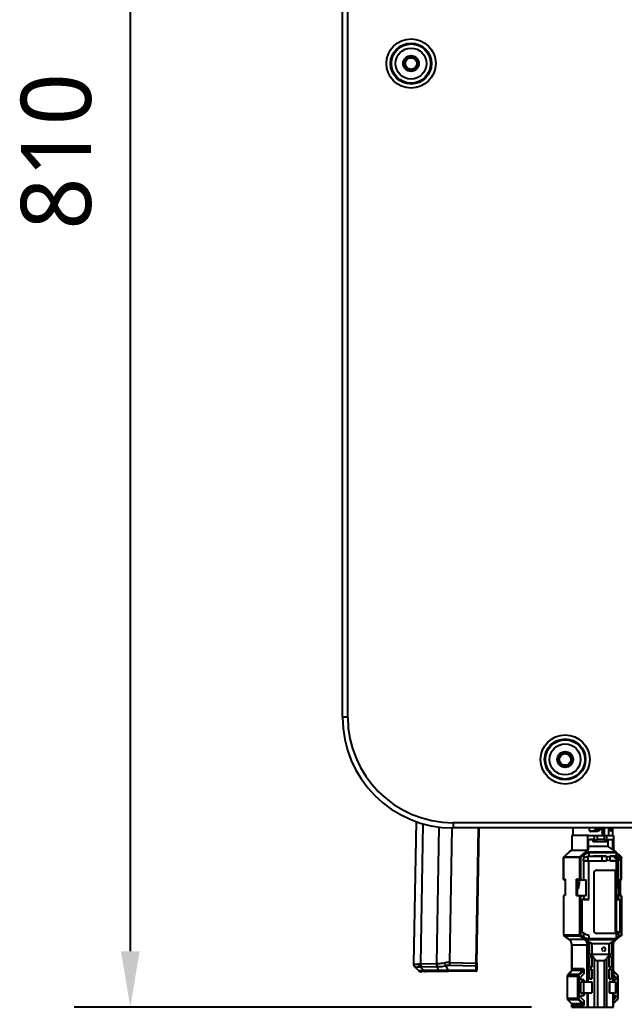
# Model space of a CAD drawing. Header units: millimetres. Extents: x 10297564 to 11610295, y -9287743 to -8409454.
# Drawn here: x 10480280 to 10486026, y -9102370 to -9092974 of the extents above; entities that cross this region are included whole.
import ezdxf

# ---------------------------------------------------------------- set-up
doc = ezdxf.new("R2010")
doc.units = ezdxf.units.MM
doc.header["$LTSCALE"] = 100
doc.layers.add('-0', color=7, linetype='Continuous')
doc.layers.add('E1', color=1, linetype='Continuous')
doc.styles.add('HL-S1', font='DotumChe.ttf')
doc.styles.add('MG', font='malgun.ttf')
doc.dimstyles.new('HL-100', dxfattribs={"dimscale": 100, "dimtxt": 3, "dimasz": 4, "dimexe": 2, "dimexo": 2, "dimgap": 1, "dimtad": 1, "dimdec": 0, "dimzin": 0, "dimlunit": 6, "dimtxsty": 'HL-S1', "dimblk": 'DOTSMALL', "dimcen": 4, "dimdle": 2, "dimclrd": 256, "dimclre": 256, "dimclrt": 4, "dimazin": 0, "dimtfac": 1, "dimtdec": 0, "dimtix": 1, "dimtmove": 2, "dimatfit": 3, "dimldrblk": 'DOTSMALL', "dimfxl": 1.5, "dimtolj": 1, "dimtzin": 0, "dimlwd": -1, "dimlwe": -1, "dimarcsym": 0})

# ---------------------------------------------------------------- blocks, each defined once
blk = doc.blocks.new('*D99')
at = {"layer": 'defpoints', "color": 0, "transparency": 16777216}
for p in [(86759.1, 46555.5), (84142.4, 34365.7), (87403.5, 34365.7)]:
    blk.add_point(p, dxfattribs=at)
at = {"layer": 'E1', "color": 1, "transparency": 16777216}
for p, q in [((86359.1, 46555.5), (83742.4, 46555.5)), ((84142.4, 46155.5), (84142.4, 34765.7)), ((87003.5, 34365.7), (83742.4, 34365.7))]:
    blk.add_line(p, q, dxfattribs=at)
for points in [[(84075.7, 46155.5), (84209, 46155.5), (84142.4, 46555.5)], [(84075.7, 34765.7), (84209, 34765.7), (84142.4, 34365.7)]]:
    blk.add_solid(points, dxfattribs=at)
at = {"layer": 'E1', "color": 7, "transparency": 16777216, "insert": (83615.6, 40473.3), "char_height": 500, "attachment_point": 5, "rotation": 90, "style": 'MG'}
blk.add_mtext('\\A1;810', dxfattribs=at)
blk = doc.blocks.new('_DotSmall')
at = {"color": 0, "linetype": 'ByBlock', "const_width": 0.5}
blk.add_lwpolyline([(-0.0625, 0, 1), (0.0625, 0, 1)], format="xyb", close=True, dxfattribs=at)
blk = doc.blocks.new('인버터 외형도')
at = {"layer": '-0', "linetype": 'Continuous'}
for p, q in [((85654.7, 36435.1), (85654.7, 45765.4)), ((85692.3, 36435.1), (85692.3, 45765.4)), ((85692.3, 36435.1), (85654.7, 36435.1)), ((86179.7, 35691.4), (86162, 34676.1)), ((86214, 34676.5), (86231.4, 35675)), ((86444.8, 35682.6), (86444.8, 35645)), ((99025.7, 35682.6), (86444.8, 35682.6)), ((86343, 35652.1), (86326, 34677.5)), ((86420.7, 34685.3), (86437.5, 35645.3)), ((99025.7, 35645), (86444.8, 35645)), ((86622.8, 35645), (86605.9, 34680.1)), ((86613.5, 34673.8), (86630.5, 35645)), ((87289, 35592.2), (87289, 35484.9)), ((87410.6, 35592.2), (87289, 35592.2)), ((87296.9, 35620.8), (87296.9, 35592.2)), ((87296.9, 35620.8), (87296.9, 35620.8)), ((87297.1, 35645), (87297.1, 35625.3)), ((87401.7, 35592.2), (87401.7, 35484.9)), ((87410.6, 35592.2), (87579.1, 35592.2)), ((87415.8, 35625.3), (87415.8, 35645)), ((87445, 35622.6), (87420.1, 35621.2)), ((87423, 35620.8), (87422.7, 35620.8)), ((87422.7, 35620.8), (87423, 35620.8)), ((87445, 35622.6), (87476.3, 35622.6)), ((87452.2, 35554.5), (87452.2, 35592.2)), ((87455.7, 35644.8), (87455.7, 35637.7)), ((87455.7, 35637.7), (87491.1, 35637.7)), ((87473.9, 35562.1), (87473.9, 35592.2)), ((87491.1, 35644.8), (87491.1, 35637.7)), ((87506.7, 35645), (87506.7, 35592.2)), ((87506.7, 35632), (87507.6, 35632)), ((87520.7, 35592.2), (87506.7, 35592.2)), ((87520.7, 35645), (87520.7, 35592.2)), ((87520.7, 35592.2), (87520.7, 35562.1)), ((87536.5, 35592.2), (87536.5, 35554.5)), ((87553.4, 35592.2), (87553.4, 35645)), ((87562.4, 35637.7), (87562.4, 35644.8)), ((87572.9, 35645), (87572.9, 35625.3)), ((87572.9, 35625.3), (87578.9, 35625.3)), ((87578.9, 35645), (87578.9, 35625.3)), ((87579.1, 35620.8), (87579.1, 35620.8)), ((87579.1, 35620.8), (87579.1, 35592.2)), ((87587, 35592.2), (87579.1, 35592.2)), ((87587, 35592.2), (87587, 35485.9)), ((87407.7, 35562.1), (87407.7, 35489.6)), ((87407.7, 35562.1), (87442.9, 35562.1)), ((87442.9, 35547), (87442.9, 35562.1)), ((87545.9, 35547), (87442.9, 35547)), ((87520.7, 35562.1), (87473.9, 35562.1)), ((87545.9, 35547), (87545.9, 35562.1)), ((87545.9, 35562.1), (87581.1, 35562.1)), ((87581.1, 35562.1), (87547.1, 35561.2)), ((87547.1, 35561.9), (87547.1, 35513.9)), ((87581.1, 35562.1), (87581.1, 35490.1)), ((87254.2, 35456.8), (87254.9, 35457.2)), ((87254.6, 35457.1), (87254.2, 35456.8)), ((87254.3, 35456.7), (87254.9, 35457.2)), ((87270.1, 35471.7), (87269.5, 35471)), ((87289, 35485.9), (87271.9, 35474)), ((87271.9, 35474), (87272.1, 35474)), ((87401.7, 35484.9), (87289, 35484.9)), ((87374.9, 35451.1), (87374.9, 35428.7)), ((87547.1, 35513.9), (87407.7, 35513.9)), ((87412, 35467.8), (87412, 35442.3)), ((87607.3, 35467.8), (87412, 35467.8)), ((87412.5, 35474), (87604.1, 35474)), ((87547.1, 35513.9), (87604.1, 35474)), ((87607.3, 35467.8), (87607.3, 35442.5)), ((87610.3, 35467.1), (87608.4, 35469)), ((87621.8, 35456.8), (87624.7, 35454.3)), ((87622, 35451.1), (87622, 35428.7)), ((87231.1, 35278.5), (87231.1, 35433.6)), ((87354.4, 35433.6), (87231.1, 35433.6)), ((87231.5, 35433.6), (87231.5, 35278.5)), ((87234.4, 35439.9), (87233.7, 35439.3)), ((87233.7, 35439.3), (87234.6, 35439.8)), ((87234.6, 35439.8), (87347.6, 35439.8)), ((87346.2, 35278.5), (87346.2, 35433.6)), ((87354.4, 35277.3), (87354.4, 35433.6)), ((87374.9, 35428.7), (87372.3, 35427)), ((87372.3, 35411.2), (87372.3, 35427)), ((87372.3, 35411.6), (87406, 35411.6)), ((87372.3, 35411.2), (87374.9, 35411.2)), ((87374.9, 35276.1), (87374.9, 35411.2)), ((87400, 35441.7), (87406, 35441.7)), ((87404.4, 35442.2), (87404.8, 35442.3)), ((87404.4, 35442.3), (87404.8, 35442.3)), ((87406, 35411.6), (87406, 35441.7)), ((87412, 35134.8), (87412, 35410.9)), ((87505.5, 35442.6), (87536.6, 35443.4)), ((87505.5, 35410.6), (87505.5, 35442.6)), ((87505.5, 35410.6), (87536.6, 35409.8)), ((87536.6, 35443.4), (87536.6, 35409.8)), ((87548.4, 35441.2), (87551.3, 35441.7)), ((87551.3, 35411.6), (87548.4, 35412.1)), ((87564.6, 35409.8), (87564.6, 35443.4)), ((87584.1, 35441.7), (87564.6, 35441.7)), ((87609.1, 35411.6), (87564.6, 35411.6)), ((87607.3, 35442.3), (87584.1, 35441.7)), ((87609, 35440.6), (87589.1, 35440.1)), ((87589.1, 35440.1), (87609.1, 35426.6)), ((87607.1, 35442.3), (87607, 35442.3)), ((87607, 35410.9), (87607.1, 35410.9)), ((87607.3, 35442.5), (87607.1, 35442.3)), ((87607.3, 35410.8), (87607.1, 35410.9)), ((87607.3, 35410.8), (87607.3, 34853.1)), ((87609.1, 35426.6), (87624.5, 35427)), ((87609.1, 35411.6), (87609.1, 35426.6)), ((87624.5, 35411.2), (87609.1, 35411.6)), ((87624.5, 35427), (87622, 35428.7)), ((87622, 35276.1), (87622, 35411.2)), ((87624.5, 35411.2), (87622, 35411.2)), ((87624.5, 35427), (87624.5, 35411.2)), ((87639.5, 35436.1), (87642.4, 35433.6)), ((87642.4, 35277.3), (87642.4, 35433.6)), ((87644.9, 35433.6), (87642.4, 35433.6)), ((87644.9, 35278.2), (87644.9, 35433.6)), ((87448.4, 34907.4), (87448.4, 35328.8)), ((87466.7, 35343.8), (87600.9, 35343.8)), ((87602.4, 34907.4), (87602.4, 35328.8)), ((87602.4, 35328.8), (87605, 35328.8)), ((87605, 35328.8), (87605, 34907.4)), ((87231.5, 35278.5), (87231.1, 35278.2)), ((87233.6, 35277.3), (87238.3, 35276.1)), ((87238.3, 35276.1), (87241.9, 35276.1)), ((87241.9, 35280.1), (87241.9, 35162.2)), ((87322.4, 35280.1), (87328.4, 35278.6)), ((87322.4, 35162.2), (87322.4, 35280.1)), ((87328.4, 35278.6), (87328.4, 35162.2)), ((87328.4, 35276.1), (87391.7, 35276.1)), ((87328.4, 35273.3), (87333.6, 35272.1)), ((87345.3, 35259.5), (87345.1, 35258)), ((87359.2, 35276.1), (87354.4, 35277.3)), ((87391.7, 35161.6), (87391.7, 35276.1)), ((87610.7, 35276.1), (87637.7, 35276.1)), ((87610.7, 35161.6), (87610.7, 35276.1)), ((87612.6, 35274.5), (87622, 35274.5)), ((87612.9, 35272.1), (87623.1, 35274.5)), ((87623.1, 35251.3), (87613.7, 35216.7)), ((87623.1, 35251.3), (87623.1, 35274.5)), ((87628.1, 35162.2), (87628.1, 35276.1)), ((87634.1, 35276.1), (87634.1, 35162.2)), ((87642.4, 35277.3), (87637.7, 35276.1)), ((87332.8, 35216.7), (87328.4, 35232.7)), ((87332.8, 35216.7), (87328.4, 35216.5)), ((87336, 35213.7), (87328.4, 35213.3)), ((87231.1, 35161.7), (87231.5, 35161.8)), ((87231.1, 35161.7), (87231.1, 34881.3)), ((87231.5, 35161.8), (87231.5, 34881.3)), ((87328.4, 35162.2), (87322.4, 35162.2)), ((87391.7, 35161.6), (87328.4, 35163.2)), ((87346.2, 34881.3), (87346.2, 35161.8)), ((87354.4, 35161.7), (87374.9, 35161.7)), ((87354.4, 34881.3), (87354.4, 35161.7)), ((87374.9, 35134.5), (87364.2, 35134.5)), ((87364.2, 34900.6), (87364.2, 35134.5)), ((87374.9, 35161.7), (87374.9, 35134.5)), ((87607.3, 35133.8), (87632.6, 35134.5)), ((87628.1, 35162.2), (87610.7, 35162.7)), ((87642.4, 35161.7), (87622, 35161.7)), ((87622, 35134.5), (87622, 35161.7)), ((87632.6, 35134.5), (87622, 35134.5)), ((87634.1, 35162.2), (87628.1, 35162.2)), ((87632.6, 35134.5), (87632.6, 34900.6)), ((87642.4, 35161.7), (87642.4, 34881.3)), ((87644.5, 35161.8), (87644.9, 35161.7)), ((87644.9, 35161.7), (87644.9, 34881.3)), ((87364.2, 34900.6), (87374.9, 34893.9)), ((87374.9, 34866.9), (87374.9, 34893.9)), ((87600.9, 34892.4), (87466.7, 34892.4)), ((87602.4, 34907.4), (87605, 34907.4)), ((87632.6, 34900.6), (87607.3, 34901)), ((87622, 34893.9), (87632.6, 34900.6)), ((87622, 34893.9), (87622, 34866.9)), ((87231.1, 34881.3), (87354.4, 34881.3)), ((87235.1, 34874.8), (87234.3, 34875.2)), ((87235, 34874.7), (87234.3, 34875.2)), ((87235.1, 34874.8), (87347.8, 34874.8)), ((87255.4, 34860.4), (87254.8, 34860.8)), ((87254.8, 34860.7), (87255.4, 34860.3)), ((87255.4, 34860.4), (87254.8, 34860.7)), ((87255.4, 34860.3), (87257.5, 34858.8)), ((87269.7, 34849.4), (87269.9, 34849.2)), ((87269.9, 34849.2), (87270.5, 34848.6)), ((87271.6, 34849.8), (87270.2, 34850.9)), ((87270.2, 34850.9), (87378.3, 34850.9)), ((87270.5, 34848.6), (87270.6, 34848.6)), ((87271.6, 34849.8), (87276, 34845.8)), ((87277.8, 34843.5), (87272.5, 34846.6)), ((87272.7, 34846.6), (87272.5, 34846.6)), ((87412, 34877.2), (87412, 34853.1)), ((87607.3, 34853.1), (87412, 34853.1)), ((87603.5, 34846.6), (87412.6, 34846.6)), ((87415, 34741.9), (87415, 34829.6)), ((87431.8, 34819.8), (87415, 34819.5)), ((87431.8, 34819.8), (87557, 34819.8)), ((87431.8, 34819.8), (87431.8, 34741.9)), ((87557, 34741.9), (87557, 34819.8)), ((87563.9, 34823.7), (87603.5, 34846.6)), ((87573.8, 34829.6), (87573.8, 34741.9)), ((87593.8, 34837.7), (87598.2, 34843.5)), ((87608.7, 34851.4), (87610.8, 34853.1)), ((87642.4, 34881.3), (87639.1, 34878.9)), ((87642.4, 34881.3), (87644.9, 34881.3)), ((87289.3, 34811.8), (87403.5, 34811.8)), ((87289.3, 34625.4), (87289.3, 34811.8)), ((87289.3, 34811.8), (87289.3, 34625.5)), ((87399.4, 34547.7), (87399.4, 34811.8)), ((87403.5, 34811.8), (87403.5, 34547.7)), ((87514.9, 34794.1), (87517.7, 34794.6)), ((87517.7, 34764.5), (87514.9, 34765)), ((87585.2, 34811.8), (87586.7, 34811.8)), ((87585.2, 34547.7), (87585.2, 34811.8)), ((87586.7, 34547.7), (87586.7, 34811.8)), ((86163.2, 34675.2), (86162, 34676.1)), ((86214, 34676.5), (86325.4, 34677.5)), ((86326, 34677.5), (86325.4, 34677.5)), ((86420.7, 34685.3), (86605.9, 34680.1)), ((86613.6, 34679.9), (86605.9, 34680.1)), ((86613.6, 34680), (86613.4, 34664)), ((86613.5, 34673), (86613.4, 34664)), ((86613.5, 34673), (86613.7, 34681.7)), ((86613.6, 34672.9), (86613.7, 34683)), ((86613.7, 34679), (86613.6, 34673.8)), ((86613.6, 34673.7), (86613.7, 34679)), ((86613.6, 34677), (86613.6, 34673)), ((87415, 34742.3), (87431.8, 34741.9)), ((87573.8, 34741.9), (87415, 34741.9)), ((87415, 34726.4), (87431.8, 34726.8)), ((87415, 34726.8), (87431.8, 34726.8)), ((87415, 34651.6), (87415, 34726.8)), ((87431.8, 34726.8), (87431.8, 34651.6)), ((87452.2, 34365.7), (87452.2, 34711.4)), ((87473.9, 34698.4), (87520.7, 34698.4)), ((87473.9, 34698.4), (87473.9, 34365.7)), ((87520.7, 34698.4), (87520.7, 34365.7)), ((87536.5, 34711.4), (87536.5, 34365.7)), ((87557, 34742.3), (87573.8, 34741.9)), ((87573.8, 34726.8), (87557, 34726.4)), ((87557, 34726.8), (87573.8, 34726.8)), ((87557, 34651.6), (87557, 34726.8)), ((87573.8, 34726.8), (87573.8, 34651.6)), ((86170.7, 34654.4), (86197.2, 34627.7)), ((86208.7, 34653.9), (86234.4, 34627.9)), ((86605.3, 34622.2), (86218.9, 34618.8)), ((86219.8, 34655), (86331.2, 34655.9)), ((86341.6, 34628.9), (86234.4, 34627.9)), ((86341.6, 34628.9), (86331.2, 34655.9)), ((86331.2, 34655.9), (86332, 34655.9)), ((86392.5, 34661.6), (86405, 34629.3)), ((86405, 34629.3), (86605.1, 34631)), ((86605.5, 34658.8), (86420.4, 34664.1)), ((86605.5, 34658.8), (86605.1, 34631)), ((86612.9, 34636.2), (86612.8, 34629.6)), ((86612.8, 34629.6), (86612.9, 34635.1)), ((86612.8, 34629.6), (86612.9, 34635.1)), ((86612.8, 34629.6), (86612.9, 34635.1)), ((86613.5, 34671.3), (86612.9, 34636.2)), ((86612.9, 34635.1), (86612.9, 34636.2)), ((87272.1, 34609), (87262.1, 34599.3)), ((87292.6, 34628.9), (87291.1, 34627.2)), ((87291.1, 34627.2), (87291.7, 34627.5)), ((87291.2, 34627.1), (87291.7, 34627.5)), ((87367.5, 34627.5), (87291.7, 34627.5)), ((87295.8, 34636.8), (87296.2, 34639.5)), ((87373, 34639.5), (87296.2, 34639.5)), ((87375.8, 34603.8), (87355.3, 34583)), ((87375.8, 34629.5), (87375.8, 34603.8)), ((87415, 34652), (87431.8, 34651.6)), ((87431.8, 34651.6), (87415, 34651.6)), ((87415, 34636.1), (87431.8, 34636.5)), ((87415, 34636.5), (87431.8, 34636.5)), ((87415, 34568.8), (87415, 34636.5)), ((87431.8, 34636.5), (87431.8, 34568.8)), ((87557, 34652), (87573.8, 34651.6)), ((87573.8, 34651.6), (87557, 34651.6)), ((87573.8, 34636.5), (87557, 34636.1)), ((87557, 34636.5), (87573.8, 34636.5)), ((87557, 34568.8), (87557, 34636.5)), ((87573.8, 34636.5), (87573.8, 34568.8)), ((87257.5, 34589.6), (87257.4, 34587.7)), ((87257.4, 34587.7), (87339.5, 34587.7)), ((87257.4, 34587.7), (87257.4, 34429.6)), ((87257.9, 34587.7), (87257.9, 34429.6)), ((87262.1, 34599.3), (87260.8, 34598)), ((87262.1, 34599.3), (87262.7, 34599.7)), ((87338.3, 34599.7), (87262.7, 34599.7)), ((87334.1, 34429.6), (87334.1, 34587.7)), ((87339.5, 34587.7), (87339.5, 34429.6)), ((87375.8, 34547.3), (87354.5, 34547.3)), ((87354.5, 34463.5), (87354.5, 34547.3)), ((87354.5, 34546.2), (87375.4, 34546.2)), ((87355.3, 34561.3), (87355.3, 34583)), ((87375.8, 34561.3), (87355.3, 34561.3)), ((87375.4, 34546.2), (87432.9, 34547.7)), ((87375.4, 34469.5), (87375.4, 34546.2)), ((87375.8, 34561.3), (87375.8, 34547.3)), ((87403.5, 34547.7), (87432.9, 34547.7)), ((87415, 34569.3), (87431.8, 34568.8)), ((87431.8, 34568.8), (87415, 34568.8)), ((87432.9, 34547.7), (87432.9, 34469.5)), ((87585.2, 34547.7), (87555.9, 34547.7)), ((87555.9, 34547.7), (87555.9, 34469.5)), ((87561, 34546.2), (87555.9, 34546.2)), ((87557, 34569.3), (87573.8, 34568.8)), ((87573.8, 34568.8), (87557, 34568.8)), ((87561, 34546.2), (87602.1, 34547.3)), ((87561, 34469.5), (87561, 34546.2)), ((87602.1, 34547.3), (87580.8, 34547.3)), ((87601.3, 34583), (87586.7, 34597.7)), ((87586.7, 34582.8), (87601.3, 34583)), ((87601.3, 34561.3), (87586.7, 34561.7)), ((87601.3, 34561.3), (87586.7, 34561.3)), ((87586.7, 34547.7), (87586.7, 34547.7)), ((87601.3, 34583), (87601.3, 34561.3)), ((87602.1, 34547.3), (87602.1, 34463.5)), ((87612.3, 34597.6), (87613.8, 34596.1)), ((87615.2, 34598), (87613.9, 34599.3)), ((87617.4, 34594.1), (87615.2, 34598)), ((87617.1, 34587.7), (87618.6, 34587.7)), ((87617.1, 34429.6), (87617.1, 34587.7)), ((87618.5, 34589.6), (87617.4, 34594.1)), ((87618.6, 34587.7), (87618.5, 34589.6)), ((87618.6, 34587.7), (87618.6, 34429.6)), ((87354.5, 34469.5), (87432.9, 34469.5)), ((87373.2, 34463.5), (87354.5, 34463.5)), ((87373.2, 34463.5), (87375.8, 34464.4)), ((87375.8, 34464.4), (87375.8, 34448.4)), ((87399.4, 34467.6), (87399.4, 34365.7)), ((87403.5, 34468.6), (87406, 34469.5)), ((87403.5, 34468.6), (87403.5, 34365.7)), ((87555.9, 34469.5), (87582.7, 34469.5)), ((87582.7, 34469.5), (87585.2, 34468.6)), ((87585.2, 34365.7), (87585.2, 34468.6)), ((87586.7, 34365.7), (87586.7, 34467.7)), ((87602.1, 34463.5), (87586.7, 34463.5)), ((87257.4, 34429.6), (87257.6, 34427.4)), ((87257.4, 34429.6), (87339.5, 34429.6)), ((87261, 34419.1), (87262.1, 34417.9)), ((87262.7, 34417.6), (87262.1, 34417.9)), ((87338.3, 34417.6), (87262.7, 34417.6)), ((87283, 34397.8), (87291.1, 34390.1)), ((87289.3, 34365.7), (87289.3, 34391.9)), ((87289.3, 34391.8), (87289.3, 34365.7)), ((87355.3, 34448.4), (87375.8, 34448.4)), ((87355.3, 34434.3), (87355.3, 34448.4)), ((87355.3, 34434.3), (87375.8, 34413.5)), ((87375.8, 34413.5), (87375.8, 34387.8)), ((87586.7, 34448.1), (87601.3, 34448.4)), ((87586.7, 34448.4), (87601.3, 34448.4)), ((87601.3, 34434.3), (87586.7, 34434.5)), ((87586.7, 34419.5), (87601.3, 34434.3)), ((87601.3, 34448.4), (87601.3, 34434.3)), ((87613.8, 34421.2), (87612.3, 34419.7)), ((87613.9, 34417.9), (87615, 34419.1)), ((87615, 34419.1), (87617.3, 34422.9)), ((87617.1, 34429.6), (87618.6, 34429.6)), ((87617.3, 34422.9), (87618.4, 34427.4)), ((87618.4, 34427.4), (87618.6, 34429.6)), ((87289.3, 34365.7), (87586.7, 34365.7)), ((87291.1, 34390.1), (87291.7, 34389.8)), ((87291.1, 34390.1), (87292.7, 34388.3)), ((87291.7, 34389.8), (87291.2, 34390.2)), ((87367.5, 34389.8), (87291.7, 34389.8)), ((87296.2, 34377.7), (87295.8, 34380.5)), ((87373, 34377.7), (87296.2, 34377.7))]:
    blk.add_line(p, q, dxfattribs=at)
for points in [[(87258.4, 35460.5), (87256.6, 35458.8), (87254.6, 35457.1)], [(87269.5, 35471), (87269.1, 35470.5), (87268.4, 35469.9), (87267.6, 35469), (87266.7, 35468.1), (87265.7, 35467.1), (87264.5, 35466), (87263.2, 35464.7), (87261.7, 35463.4), (87260.1, 35462), (87258.4, 35460.5)], [(87608.4, 35469), (87607.6, 35469.9), (87606.9, 35470.5), (87606.5, 35471)], [(87621.8, 35456.8), (87621.4, 35457.1), (87619.4, 35458.8), (87617.6, 35460.5), (87615.9, 35462), (87614.3, 35463.4), (87612.8, 35464.7), (87611.5, 35466), (87610.3, 35467.1)], [(87257.5, 34858.8), (87259.5, 34857.4), (87261.3, 34856), (87263, 34854.7), (87264.6, 34853.6), (87265.9, 34852.5), (87267.1, 34851.6), (87268.1, 34850.7), (87269, 34850), (87269.7, 34849.4)], [(87276, 34845.8), (87282.2, 34837.7), (87286.4, 34828.6), (87288.8, 34819), (87289.3, 34811.8)], [(87586.7, 34811.8), (87587.2, 34819), (87589.6, 34828.6), (87593.8, 34837.7)], [(87606.5, 34849.6), (87607.3, 34850.2), (87608.3, 34851), (87608.7, 34851.4)], [(87610.8, 34853.1), (87612.4, 34854.3), (87614.1, 34855.6), (87616.1, 34857.1), (87618.3, 34858.6), (87620.6, 34860.3), (87627, 34864.7)], [(87627, 34864.7), (87635, 34870.4), (87641.7, 34875.2)], [(87291.1, 34627.2), (87282.9, 34619.3), (87272.1, 34609)], [(87295.8, 34636.8), (87294.7, 34632.8), (87292.6, 34628.9)], [(87613.9, 34599.3), (87603.9, 34609), (87593.1, 34619.3), (87586.7, 34625.4)], [(87260.8, 34598), (87258.6, 34594.1), (87257.5, 34589.6)], [(87257.6, 34427.4), (87258.7, 34422.9), (87261, 34419.1)], [(87262.1, 34417.9), (87272.3, 34408.1), (87283, 34397.8)], [(87586.7, 34391.9), (87593, 34397.8), (87603.7, 34408.1), (87613.9, 34417.9)], [(87292.7, 34388.3), (87294.8, 34384.3), (87295.8, 34380.5)]]:
    blk.add_lwpolyline(points, dxfattribs=at)
for centre, radius in [((86143.8, 41100.3), 175.6), ((86143.8, 41100.3), 146), ((86143.8, 41100.3), 139.9), ((86143.8, 41100.3), 110.3), ((86143.8, 41100.3), 56.4), ((86143.8, 41100.3), 48.9), ((86143.8, 41100.3), 41.4), ((87242.4, 36134.1), 175.6), ((87242.4, 36134.1), 146), ((87242.4, 36134.1), 139.9), ((87242.4, 36134.1), 110.3), ((87242.4, 36134.1), 56.4), ((87242.4, 36134.1), 48.9), ((87242.4, 36134.1), 41.4)]:
    blk.add_circle(centre, radius, dxfattribs=at)
for centre, radius, start, end in [((86143.8, 41100.3), 45.1, 255, 195), ((86444.8, 36435.1), 790.1, 180, 270), ((86444.8, 36435.1), 752.4, 180, 270), ((87242.4, 36134.1), 45.1, 345, 285), ((87422.7, 35630.9), 10.1, 260.48105, 270.0038), ((88573, 33894.9), 2044.2, 130.17544, 130.90493), ((88564.8, 33911.6), 2026.1, 130.30352, 131.03957), ((87169.2, 35567.8), 139.6, 314.3847, 314.98754), ((87276.2, 35467.8), 7.52, 124.99998, 155.19379), ((87276.5, 35467.8), 7.57, 143.37901, 150.20187), ((88563.7, 34023.2), 1867, 129.81661, 130.647), ((88679.4, 33905.9), 2022.3, 130.17284, 130.93443), ((87840.8, 34922.7), 713.4, 127.37738, 127.9845), ((87599.8, 35467.8), 7.52, 0, 55.00002), ((87807.7, 35639.8), 264.8, 224.521, 225.46449), ((86310.5, 33897.7), 2032.9, 49.17495, 49.82555), ((86304.1, 33896.1), 2042.6, 49.06907, 49.71772), ((87239.5, 35433.6), 7.98, 162.68727, 179.94888), ((87238.6, 35433.6), 7.51, 145.79561, 154.60858), ((87238.7, 35433.6), 7.56, 137.91696, 145.76729), ((87238.6, 35433.6), 7.52, 130.95017, 137.93654), ((87404.8, 35420.6), 21.6, 97.72896, 100.14557), ((87404.9, 35419.6), 22.7, 95.9316, 97.73291), ((87405.1, 35417.8), 24.4, 91.48613, 95.89759), ((87466.7, 35323.2), 20.7, 90.01779, 96.05428), ((86936.5, 35320.9), 400.1, 352.99131, 353.57629), ((86365.4, 35379.1), 987.2, 350.55953, 352.95185), ((86356.4, 35380.3), 996.3, 353.03694, 353.99661), ((88010.3, 35320.9), 400.3, 186.4237, 187.00838), ((87466.7, 34913.1), 20.7, 263.99437, 269.98436), ((87238.6, 34881.3), 7.54, 179.98592, 210.18269), ((87239.5, 34881.3), 7.97, 180.05479, 198.89066), ((87238.8, 34880.8), 7.07, 231.55489, 238.60905), ((88388.9, 36490), 1985.2, 234.45963, 235.15797), ((88392.3, 36488.1), 1985.4, 234.3466, 235.04485), ((87182.2, 34745.8), 135.7, 50.99705, 51.28943), ((87276.2, 34853.1), 7.52, 211.94227, 240.00202), ((87248, 34819.3), 38.6, 52.30856, 54.92056), ((87276.4, 34853.1), 7.49, 213.90473, 215.85719), ((87246.4, 34817.3), 41.2, 43.29013, 52.25152), ((87238.8, 34812.1), 50.5, 18.04572, 19.39034), ((87238.1, 34811.9), 51.2, 8.70777, 18.03052), ((87237.7, 34811.8), 51.6, 3.03365, 8.71085), ((87238.9, 34811.9), 50.4, 359.9414, 3.03494), ((88423.4, 36392.6), 1860.3, 234.67719, 235.45221), ((88501.7, 36485.7), 1972.4, 234.43166, 235.15773), ((87376.8, 35147.6), 374.1, 298.7983, 300.01643), ((87599.8, 34853.1), 7.52, 299.99798, 0), ((87772.4, 34681.5), 238.7, 129.05184, 130.19686), ((86531.4, 36434), 1909.2, 304.83494, 305.46234), ((87637.4, 34881.3), 7.54, 351.01073, 0.01434), ((86192.1, 34675.6), 30.1, 179, 224.75), ((86415.8, 34501), 184.4, 88.46737, 99.32695), ((89743, 34614.7), 3137.8, 178.80608, 179.19457), ((86218.6, 34648.9), 30.1, 224.74999, 270.49998), ((86417, 34544.9), 119.2, 88.37369, 101.85279), ((86605.3, 34629.7), 7.52, 270.5, 358.99986), ((86605.2, 34629.7), 7.52, 270.49999, 358.99966), ((89546.9, 32252.9), 3274.9, 133.53384, 134.22529), ((87276.6, 34639.5), 19.6, 347.00206, 0.04463), ((89319.4, 32550.1), 2850.5, 133.21645, 134.02714), ((89522.2, 32352.1), 3128.2, 133.42751, 134.16396), ((85424.2, 32341.8), 3142.6, 45.87254, 46.51711), ((87271.6, 34590.1), 13.1, 132.89136, 135.89563), ((87271.6, 34427.2), 13.1, 224.10917, 227.11187), ((89524, 36740.6), 3241.9, 225.77112, 226.46955), ((89327.2, 36475.2), 2861.7, 225.97439, 226.7819), ((89522.1, 36665.1), 3128.1, 225.8361, 226.57249), ((85424.2, 36675.4), 3142.6, 313.48289, 314.12745), ((87276.6, 34377.8), 19.6, 359.9553, 13.00482)]:
    blk.add_arc(centre, radius, start, end, dxfattribs=at)
for centre, major_axis, ratio, start_param, end_param in [((87438, 35625.3), (141.1, 4.5), 0.028613, -1.678421, -1.296739), ((87438, 35657.5), (-74, 349), 0.176927, -1.681597, -1.668173), ((87438, 35638.4), (-74, 349), 0.176927, -1.682258, -1.668177), ((87438, 35610.1), (96.2, 25.5), 0.213068, -0.834354, -0.820256), ((87438, 35625.3), (141.1, -4.5), 0.028613, 0.000911, 0.380599), ((87438, 35560.6), (109.1, 1.3), 0.01297, 1.52577, 1.852745), ((87405.1, 35429.9), (44.9, 19.1), 0.270365, 1.644981, 2.189344), ((87405.1, 35410.4), (45.1, -0.5), 0.01297, 1.416778, 2.303986), ((87405.1, 35442.8), (45.1, 0.5), 0.01297, -1.576436, -1.416778), ((87438, 35440.5), (124.2, 1.5), 0.01297, 0.996205, 1.831472), ((87438, 35412.7), (124.2, -1.5), 0.01297, -1.831472, -0.996205), ((87438, 35440.5), (169.3, 2), 0.01297, 0.948948, 1.724815), ((87438, 35412.7), (169.3, -2), 0.01297, -1.724815, -0.948948), ((87438, 35440.5), (169.3, 2), 0.01297, -0.000152, 0.726266), ((87438, 35412.7), (169.3, -2), 0.01297, -0.726266, 0.000152), ((87584.1, 35426.6), (0, 15.1), 0.743145, -0.463211, 0.000376), ((87652.2, 35410.4), (45.1, -0.5), 0.01297, 8.587171, 9.42493), ((87652.2, 35442.8), (45.1, 0.5), 0.01297, -3.042097, -3.031536), ((87652.2, 35429.9), (44.8, -17.8), 0.310322, -2.725388, -2.181025), ((87238.6, 35277.3), (7.52, -1), 0.115967, 3.156999, 3.994756), ((87438, 35243.1), (218.2, -29), 0.115967, 2.703446, 2.827696), ((87438, 35243.1), (218.2, -29), 0.115967, 2.020223, 2.144473), ((87349.4, 35277.3), (7.52, -1), 0.115967, 0.853164, 2.020223), ((87637.4, 35277.3), (7.52, 1), 0.115967, -0.853164, -0.015407), ((87438, 35163.3), (218.2, 2.5), 0.01297, 2.687889, 2.812139), ((87438, 35163.3), (218.2, -2.5), 0.01297, -2.128916, -2.004666), ((87349.4, 35161.8), (7.52, -0.09), 0.01297, -2.004666, -0.837607), ((87438, 35132.9), (169.3, 2), 0.01297, 1.724815, 2.022101), ((87405.1, 35160.9), (45.1, -0.5), 0.01297, 1.871369, 2.303986), ((87405.1, 35135.3), (45.1, 0.5), 0.01297, -2.303986, -1.416778), ((87652.2, 35135.3), (45.1, 0.5), 0.01297, -3.074724, -2.303986), ((87652.2, 35160.9), (45.1, -0.5), 0.01297, 2.303986, 2.736603), ((87438, 35163.3), (218.2, -2.5), 0.01297, 0.329453, 0.453703), ((87637.4, 35161.8), (7.52, -0.09), 0.01297, -0.837607, 0.000151), ((87652.2, 34893), (44.9, 16.5), 0.290595, 2.197128, 2.964601), ((87438, 34562.3), (150.5, -1.8), 0.01297, -2.153603, -1.996886), ((87438, 34546.2), (150.5, 1.8), 0.01297, 1.830353, 1.996886), ((87400.5, 34547.6), (4.51, 0.05), 0.01297, 0.837607, 1.830353), ((87438, 34546.2), (150.5, 1.8), 0.01297, -0.321673, -0.15514), ((87582.2, 34547.6), (4.51, 0.05), 0.01297, -0.000151, 0.837607), ((87438, 34501.4), (150.4, 30.9), 0.172246, -2.032414, -1.865881), ((87400.5, 34468.6), (4.51, 0.93), 0.172246, -1.865881, -0.873135), ((87582.2, 34468.6), (4.51, -0.93), 0.172246, 0.035376, 0.873135), ((87438, 34447.4), (150.5, 1.8), 0.01297, 1.996886, 2.153603)]:
    blk.add_ellipse(centre, major_axis=major_axis, ratio=ratio, start_param=start_param, end_param=end_param, dxfattribs=at)
for points, knots in [([(87297.1, 35625.3), (87297.1, 35624.2), (87297, 35622.7), (87297, 35621.1), (87296.9, 35620.8)], [0, 0, 0, 0, 0.762308, 1, 1, 1, 1]), ([(87421, 35620.9), (87419.8, 35621.1), (87417.5, 35621.9), (87415.8, 35624.1), (87415.8, 35625.3)], [0, 0, 0, 0, 0.50589, 1, 1, 1, 1]), ([(87455.7, 35637.7), (87455.7, 35634), (87454.2, 35627.2), (87448, 35622.8), (87445, 35622.6)], [0, 0, 0, 0, 0.549893, 1, 1, 1, 1]), ([(87491.1, 35637.7), (87491.1, 35633.8), (87487.9, 35625.8), (87480.1, 35622.8), (87476.3, 35622.6)], [0, 0, 0, 0, 0.50619, 1, 1, 1, 1]), ([(87569, 35622.6), (87567, 35622.8), (87563.1, 35628.6), (87562.4, 35634), (87562.4, 35637.7)], [0, 0, 0, 0, 0.363854, 1, 1, 1, 1]), ([(87578.9, 35625.3), (87578.9, 35624.2), (87579, 35622.7), (87579, 35621.1), (87579.1, 35620.8)], [0, 0, 0, 0, 0.762308, 1, 1, 1, 1]), ([(87473.9, 35562.1), (87471.8, 35562.1), (87464.1, 35561.4), (87456.8, 35557.9), (87452.2, 35554.5)], [0, 0, 0, 0, 0.264807, 1, 1, 1, 1]), ([(87520.7, 35562.1), (87523.3, 35562.1), (87529, 35559.9), (87533.9, 35556.5), (87536.5, 35554.5)], [0, 0, 0, 0, 0.431555, 1, 1, 1, 1]), ([(87266.8, 35468), (87266, 35467.2), (87262.2, 35463.5), (87258.1, 35460), (87254.9, 35457.2)], [0, 0, 0, 0, 0.212649, 1, 1, 1, 1]), ([(87272.1, 35474), (87272.2, 35474), (87271.8, 35473.2), (87270.7, 35472.1), (87269.1, 35470.2), (87267.9, 35469.1)], [0, 0, 0, 0, 0.05236, 0.238674, 1, 1, 1, 1]), ([(87412.5, 35474), (87404.1, 35474), (87388, 35470.6), (87374.2, 35462), (87368.2, 35457.2)], [0, 0, 0, 0, 0.523498, 1, 1, 1, 1]), ([(87368.2, 35457.2), (87368.9, 35457.1), (87371.7, 35455.7), (87373.9, 35453.2), (87374.9, 35451.1)], [0, 0, 0, 0, 0.220863, 1, 1, 1, 1]), ([(87374.9, 35451.1), (87377.2, 35453.4), (87387.6, 35462.2), (87401.5, 35467.8), (87412, 35467.8)], [0, 0, 0, 0, 0.237832, 1, 1, 1, 1]), ([(87412.5, 35474), (87412.4, 35473.6), (87412.1, 35471.6), (87412, 35469.5), (87412, 35467.8)], [0, 0, 0, 0, 0.20177, 1, 1, 1, 1]), ([(87607.3, 35467.2), (87607.4, 35467.1), (87607.9, 35466.4), (87608.4, 35465.7), (87608.9, 35465.2)], [0, 0, 0, 0, 0.182807, 1, 1, 1, 1]), ([(87608.9, 35465.2), (87609.5, 35464.4), (87612.7, 35460.6), (87616.1, 35457), (87618.9, 35454.2)], [0, 0, 0, 0, 0.189697, 1, 1, 1, 1]), ([(87622, 35451.1), (87622.2, 35451.6), (87622.9, 35453.4), (87622.8, 35455.9), (87621.8, 35456.8)], [0, 0, 0, 0, 0.304165, 1, 1, 1, 1]), ([(87346.2, 35433.6), (87346.2, 35434.2), (87346.3, 35436.3), (87346.8, 35438.5), (87347.6, 35439.8)], [0, 0, 0, 0, 0.282228, 1, 1, 1, 1]), ([(87354.4, 35433.6), (87353.4, 35435.8), (87351.1, 35438.3), (87348.3, 35439.6), (87347.6, 35439.8)], [0, 0, 0, 0, 0.775068, 1, 1, 1, 1]), ([(87548.4, 35412.1), (87543.1, 35413.9), (87536.5, 35426.6), (87543.1, 35439.3), (87548.4, 35441.2)], [0, 0, 0, 0, 0.500013, 1, 1, 1, 1]), ([(87551.3, 35441.7), (87554.2, 35441.7), (87560.6, 35437.2), (87562.6, 35426.6), (87560.6, 35416), (87554.2, 35411.6), (87551.3, 35411.6)], [0, 0, 0, 0, 0.222178, 0.499986, 0.777813, 1, 1, 1, 1]), ([(87607.3, 35442.3), (87607.4, 35442.3), (87607.8, 35442.1), (87608.1, 35441.7), (87608.3, 35441.5)], [0, 0, 0, 0, 0.150118, 1, 1, 1, 1]), ([(87642.4, 35433.6), (87642.7, 35434.2), (87643.4, 35435.9), (87643.3, 35438.4), (87642.3, 35439.3)], [0, 0, 0, 0, 0.316432, 1, 1, 1, 1]), ([(87448.4, 35328.8), (87448.4, 35332.7), (87452.9, 35340.5), (87460.6, 35343.3), (87464.5, 35343.7)], [0, 0, 0, 0, 0.497288, 1, 1, 1, 1]), ([(87602.4, 35328.8), (87602.4, 35331.8), (87602.1, 35336.5), (87601.1, 35341.4), (87600.1, 35342.9)], [0, 0, 0, 0, 0.626461, 1, 1, 1, 1]), ([(87600.9, 35343.8), (87602.6, 35343.8), (87605, 35337), (87605, 35332.5), (87605, 35328.8)], [0, 0, 0, 0, 0.305985, 1, 1, 1, 1]), ([(87332.8, 35216.7), (87332.9, 35216.2), (87333.4, 35214.8), (87334.9, 35213.6), (87336, 35213.7)], [0, 0, 0, 0, 0.290467, 1, 1, 1, 1]), ([(87336, 35213.7), (87337.2, 35213.7), (87338.7, 35215.2), (87339.1, 35216.7), (87339.2, 35217.2)], [0, 0, 0, 0, 0.709394, 1, 1, 1, 1]), ([(87610.7, 35213.7), (87611.7, 35213.7), (87613.1, 35214.9), (87613.6, 35216.3), (87613.7, 35216.7)], [0, 0, 0, 0, 0.712397, 1, 1, 1, 1]), ([(87412, 34877.2), (87408.6, 34878.3), (87395.7, 34882.8), (87383.3, 34888.6), (87374.9, 34893.9)], [0, 0, 0, 0, 0.265541, 1, 1, 1, 1]), ([(87464.6, 34892.5), (87460.7, 34892.9), (87452.9, 34895.7), (87448.4, 34903.5), (87448.4, 34907.4)], [0, 0, 0, 0, 0.502891, 1, 1, 1, 1]), ([(87602.4, 34907.4), (87602.4, 34904), (87602.1, 34899.3), (87600.8, 34893.5), (87599.3, 34892.6)], [0, 0, 0, 0, 0.661888, 1, 1, 1, 1]), ([(87605, 34907.4), (87605, 34903.7), (87605, 34899.2), (87602.6, 34892.4), (87600.9, 34892.4)], [0, 0, 0, 0, 0.694228, 1, 1, 1, 1]), ([(87267.1, 34851.8), (87266.3, 34852.4), (87262.5, 34855.4), (87258.5, 34858.2), (87255.4, 34860.4)], [0, 0, 0, 0, 0.21206, 1, 1, 1, 1]), ([(87270.4, 34849), (87270.2, 34849.1), (87269.3, 34849.9), (87268.3, 34850.7), (87267.6, 34851.3)], [0, 0, 0, 0, 0.218484, 1, 1, 1, 1]), ([(87272.7, 34846.6), (87272.9, 34846.5), (87271.4, 34848.2), (87271.1, 34848.4), (87270.4, 34849)], [0, 0, 0, 0, 0.212302, 1, 1, 1, 1]), ([(87286.4, 34828.8), (87285.8, 34830.5), (87283.4, 34836.5), (87279.7, 34842), (87276.4, 34845.5)], [0, 0, 0, 0, 0.263749, 1, 1, 1, 1]), ([(87347.8, 34874.8), (87347.5, 34875.2), (87346.5, 34877.2), (87346.2, 34879.5), (87346.2, 34881.3)], [0, 0, 0, 0, 0.201348, 1, 1, 1, 1]), ([(87347.8, 34874.8), (87348.5, 34875), (87351.4, 34876.3), (87353.5, 34879), (87354.4, 34881.3)], [0, 0, 0, 0, 0.221055, 1, 1, 1, 1]), ([(87368.4, 34860.4), (87369.1, 34860.6), (87371.9, 34861.9), (87374, 34864.6), (87374.9, 34866.9)], [0, 0, 0, 0, 0.215519, 1, 1, 1, 1]), ([(87368.4, 34860.4), (87371.4, 34858.4), (87384.7, 34850.5), (87400.6, 34846.4), (87412.6, 34846.6)], [0, 0, 0, 0, 0.227807, 1, 1, 1, 1]), ([(87412, 34853.1), (87408.5, 34853.1), (87395.1, 34854.5), (87382.5, 34860.7), (87374.9, 34866.9)], [0, 0, 0, 0, 0.262712, 1, 1, 1, 1]), ([(87378.3, 34850.9), (87379.7, 34850.3), (87385, 34847.9), (87390.3, 34845.3), (87393.9, 34843)], [0, 0, 0, 0, 0.260338, 1, 1, 1, 1]), ([(87378.3, 34850.9), (87384.4, 34847), (87395.2, 34835.3), (87399.3, 34819.8), (87399.4, 34811.8)], [0, 0, 0, 0, 0.473305, 1, 1, 1, 1]), ([(87403.5, 34811.8), (87403.6, 34814.7), (87402.7, 34825.6), (87398.4, 34836.3), (87393.9, 34843)], [0, 0, 0, 0, 0.261415, 1, 1, 1, 1]), ([(87412.6, 34846.6), (87412.5, 34847), (87412.1, 34849.1), (87412, 34851.3), (87412, 34853.1)], [0, 0, 0, 0, 0.189875, 1, 1, 1, 1]), ([(87585.2, 34811.8), (87585.2, 34814.5), (87586, 34824.7), (87589.6, 34834.7), (87593.6, 34841.1)], [0, 0, 0, 0, 0.260017, 1, 1, 1, 1]), ([(87618.3, 34863.9), (87615.7, 34861.7), (87612, 34858.2), (87608.1, 34854.8), (87607.2, 34853.4)], [0, 0, 0, 0, 0.66217, 1, 1, 1, 1]), ([(87622, 34866.9), (87622.2, 34866.3), (87622.8, 34864.3), (87622.5, 34861.6), (87621.2, 34860.7)], [0, 0, 0, 0, 0.300977, 1, 1, 1, 1]), ([(87642.4, 34881.3), (87642.6, 34880.7), (87643.3, 34878.7), (87642.9, 34876), (87641.7, 34875.2)], [0, 0, 0, 0, 0.313064, 1, 1, 1, 1]), ([(87514.9, 34765), (87509.5, 34766.9), (87502.7, 34779.5), (87509.5, 34792.2), (87514.9, 34794)], [0, 0, 0, 0, 0.500017, 1, 1, 1, 1]), ([(87517.7, 34794.6), (87519.2, 34794.6), (87522.2, 34793.7), (87527, 34788.7), (87529, 34779.5), (87527, 34770.4), (87522.2, 34765.3), (87519.2, 34764.5), (87517.7, 34764.5)], [0, 0, 0, 0, 0.10785, 0.225217, 0.500002, 0.774789, 0.892152, 1, 1, 1, 1]), ([(86163.2, 34675.2), (86164.4, 34674.2), (86168.7, 34673.2), (86181, 34672.7), (86191.9, 34674.2), (86200.1, 34675.5)], [0, 0, 0, 0, 0.127418, 0.336298, 1, 1, 1, 1]), ([(86219.8, 34655), (86218.8, 34656.4), (86215.3, 34663.1), (86214, 34670.8), (86214, 34676.5)], [0, 0, 0, 0, 0.233171, 1, 1, 1, 1]), ([(86325.4, 34677.5), (86325.4, 34675.5), (86325.8, 34668), (86328.2, 34660.5), (86331.2, 34655.9)], [0, 0, 0, 0, 0.264433, 1, 1, 1, 1]), ([(86326, 34677.5), (86330.1, 34677.6), (86348.2, 34678.1), (86366.3, 34679.9), (86380.1, 34682)], [0, 0, 0, 0, 0.226959, 1, 1, 1, 1]), ([(86332, 34655.9), (86331, 34657.4), (86327.4, 34664), (86326, 34671.7), (86326, 34677.5)], [0, 0, 0, 0, 0.233376, 1, 1, 1, 1]), ([(86392.5, 34661.6), (86391.8, 34663), (86389, 34670), (86387.1, 34677.2), (86385.9, 34683)], [0, 0, 0, 0, 0.219708, 1, 1, 1, 1]), ([(86420.4, 34664.1), (86420.4, 34665.6), (86420.4, 34672.7), (86420.6, 34679.8), (86420.7, 34685.3)], [0, 0, 0, 0, 0.214295, 1, 1, 1, 1]), ([(87452.2, 34711.4), (87450.4, 34713.8), (87443.2, 34723.7), (87436.5, 34734), (87431.8, 34741.9)], [0, 0, 0, 0, 0.24678, 1, 1, 1, 1]), ([(87452.2, 34711.4), (87454.9, 34708), (87460.8, 34701.6), (87469.5, 34698.4), (87473.9, 34698.4)], [0, 0, 0, 0, 0.497164, 1, 1, 1, 1]), ([(87536.5, 34711.4), (87534.1, 34708.2), (87529.8, 34703), (87523.6, 34698.4), (87520.7, 34698.4)], [0, 0, 0, 0, 0.578931, 1, 1, 1, 1]), ([(87557, 34741.9), (87552.2, 34734), (87545.6, 34723.7), (87538.4, 34713.8), (87536.5, 34711.4)], [0, 0, 0, 0, 0.753221, 1, 1, 1, 1]), ([(86208.7, 34653.9), (86200.7, 34652), (86189, 34649.8), (86174.7, 34650.4), (86171.7, 34653.5)], [0, 0, 0, 0, 0.652247, 1, 1, 1, 1]), ([(86197.2, 34627.7), (86198, 34627), (86202, 34627), (86208.9, 34626.6), (86220.5, 34627.2), (86229.3, 34627.6), (86234.4, 34627.9)], [0, 0, 0, 0, 0.085132, 0.283898, 0.593272, 1, 1, 1, 1]), ([(86234.4, 34627.9), (86235.3, 34626.6), (86238.7, 34622.1), (86244.4, 34619), (86248.5, 34619.1)], [0, 0, 0, 0, 0.284486, 1, 1, 1, 1]), ([(86332, 34655.9), (86336.2, 34655.8), (86354.5, 34655.9), (86372.8, 34657.9), (86386.7, 34660.4)], [0, 0, 0, 0, 0.229504, 1, 1, 1, 1]), ([(86405, 34629.3), (86399.3, 34629.1), (86378.2, 34628.4), (86357, 34628.3), (86341.6, 34628.9)], [0, 0, 0, 0, 0.269964, 1, 1, 1, 1]), ([(86355.8, 34620), (86354.5, 34620), (86348.7, 34620.8), (86344.1, 34625.2), (86341.6, 34628.9)], [0, 0, 0, 0, 0.229485, 1, 1, 1, 1]), ([(86405, 34629.3), (86405.1, 34627.1), (86405.8, 34625.1), (86405.6, 34620.4), (86406.4, 34620.4)], [0, 0, 0, 0, 0.731681, 1, 1, 1, 1]), ([(86605.1, 34631), (86605.1, 34629.8), (86605.1, 34627.7), (86605, 34624.7), (86605.4, 34623.4), (86605.1, 34622.2), (86605.3, 34622.2)], [0, 0, 0, 0, 0.424071, 0.739552, 0.933749, 1, 1, 1, 1]), ([(86612.9, 34636.2), (86612.8, 34633.9), (86609.2, 34631.2), (86606, 34631), (86605.1, 34631)], [0, 0, 0, 0, 0.69939, 1, 1, 1, 1]), ([(86605.5, 34658.8), (86606.5, 34658.8), (86609.7, 34659), (86613.3, 34661.7), (86613.4, 34664)], [0, 0, 0, 0, 0.30061, 1, 1, 1, 1]), ([(87373, 34639.5), (87373, 34638.3), (87372.5, 34633.9), (87370.1, 34629.6), (87367.5, 34627.5)], [0, 0, 0, 0, 0.265303, 1, 1, 1, 1]), ([(87367.5, 34627.5), (87367.9, 34627.4), (87369.7, 34626.7), (87371.1, 34625.2), (87371.8, 34623.9)], [0, 0, 0, 0, 0.221557, 1, 1, 1, 1]), ([(87334.1, 34587.7), (87334.1, 34588.8), (87334.5, 34593.1), (87336.2, 34597.4), (87338.3, 34599.7)], [0, 0, 0, 0, 0.269873, 1, 1, 1, 1]), ([(87338.3, 34599.7), (87338.7, 34599.6), (87340.6, 34598.9), (87342, 34597.4), (87342.7, 34596.1)], [0, 0, 0, 0, 0.222896, 1, 1, 1, 1]), ([(87339.5, 34587.7), (87339.5, 34588.5), (87339.8, 34591.5), (87341.2, 34594.5), (87342.7, 34596.1)], [0, 0, 0, 0, 0.267493, 1, 1, 1, 1]), ([(87613.8, 34596.1), (87614, 34596.4), (87614.4, 34597.4), (87614.5, 34598.8), (87613.9, 34599.3)], [0, 0, 0, 0, 0.318455, 1, 1, 1, 1]), ([(87338.3, 34417.6), (87337.6, 34418.3), (87335.1, 34421.8), (87334.1, 34426.3), (87334.1, 34429.6)], [0, 0, 0, 0, 0.228927, 1, 1, 1, 1]), ([(87342.7, 34421.2), (87342, 34419.9), (87340.6, 34418.4), (87338.7, 34417.7), (87338.3, 34417.6)], [0, 0, 0, 0, 0.777114, 1, 1, 1, 1]), ([(87342.7, 34421.2), (87342.2, 34421.7), (87340.3, 34424.1), (87339.5, 34427.3), (87339.5, 34429.6)], [0, 0, 0, 0, 0.233126, 1, 1, 1, 1]), ([(87367.5, 34389.8), (87367.9, 34389.9), (87369.7, 34390.6), (87371.1, 34392.1), (87371.8, 34393.4)], [0, 0, 0, 0, 0.220217, 1, 1, 1, 1]), ([(87613.9, 34417.9), (87614.1, 34418.1), (87614.7, 34419.1), (87614.2, 34420.4), (87613.8, 34421.2)], [0, 0, 0, 0, 0.200448, 1, 1, 1, 1]), ([(87367.5, 34389.8), (87368.3, 34389.1), (87371.5, 34385.8), (87373, 34381.2), (87373, 34377.7)], [0, 0, 0, 0, 0.238011, 1, 1, 1, 1])]:
    blk.add_open_spline(points, degree=3, knots=knots, dxfattribs=at)
for points in [[(87572.9, 35625.3), (87572.9, 35624.3), (87572.6, 35623.1), (87572, 35622.2)], [(87442.9, 35547), (87445.9, 35549.6), (87449, 35552.1), (87452.2, 35554.5)], [(87536.5, 35554.5), (87539.7, 35552.1), (87542.8, 35549.6), (87545.9, 35547)], [(87270.4, 35472.3), (87270.9, 35473), (87271.4, 35473.5), (87272.1, 35474)], [(87231.8, 35436.8), (87231.4, 35435.8), (87231.1, 35434.7), (87231.1, 35433.6)], [(87232.9, 35438.1), (87232.5, 35437.4), (87232.1, 35436.7), (87231.9, 35436)], [(87234.6, 35439.8), (87233.9, 35439.3), (87233.4, 35438.7), (87232.9, 35438.1)], [(87396.6, 35440.6), (87398, 35441.2), (87399.5, 35441.6), (87400.9, 35441.9)], [(87608.3, 35441.5), (87608.6, 35441.2), (87608.8, 35440.9), (87609, 35440.6)], [(87642.3, 35439.3), (87643.9, 35437.9), (87644.9, 35435.7), (87644.9, 35433.6)], [(87600.1, 35342.9), (87599.7, 35343.4), (87599.1, 35343.8), (87598.5, 35343.8)], [(87231.9, 34878.7), (87232.4, 34877.4), (87233.3, 34876.2), (87234.4, 34875.3)], [(87232.1, 34877.5), (87232.7, 34876.6), (87233.4, 34875.8), (87234.3, 34875.2)], [(87272.7, 34846.6), (87271.7, 34847.1), (87270.9, 34847.8), (87270.3, 34848.7)], [(87393.9, 34843), (87400.9, 34838.4), (87407.9, 34833.9), (87415, 34829.6)], [(87431.8, 34819.8), (87426.1, 34822.9), (87420.5, 34826.2), (87415, 34829.6)], [(87643.9, 34877.5), (87643.3, 34876.6), (87642.6, 34875.8), (87641.7, 34875.2)], [(87644.8, 34880.1), (87644.7, 34879.2), (87644.3, 34878.3), (87643.9, 34877.5)], [(86171.7, 34653.5), (86166.2, 34659), (86162.9, 34667.5), (86163.2, 34675.2)], [(86200.1, 34675.5), (86204.7, 34676.2), (86209.3, 34676.5), (86214, 34676.5)], [(86208.7, 34653.9), (86203.7, 34659.8), (86200.7, 34667.7), (86200.1, 34675.5)], [(86380.1, 34682), (86382.1, 34682.3), (86384, 34682.6), (86385.9, 34683)], [(86208.7, 34653.9), (86212.3, 34654.6), (86216.1, 34654.9), (86219.8, 34655)], [(86386.7, 34660.4), (86388.6, 34660.8), (86390.6, 34661.2), (86392.5, 34661.6)], [(87291.7, 34627.5), (87292.7, 34628.5), (87293.5, 34629.7), (87294.2, 34630.9)], [(87294.2, 34630.9), (87294.9, 34632.2), (87295.4, 34633.7), (87295.7, 34635.1)], [(87375.8, 34629.5), (87374.8, 34627.4), (87373.4, 34625.5), (87371.8, 34623.9)], [(87373, 34639.5), (87374.6, 34636.4), (87375.8, 34633), (87375.8, 34629.5)], [(87260.2, 34596.5), (87258.6, 34593.8), (87257.9, 34590.7), (87257.9, 34587.7)], [(87262.3, 34599.2), (87261.5, 34598.4), (87260.8, 34597.4), (87260.2, 34596.5)], [(87613.8, 34596.1), (87615.2, 34594.7), (87616.2, 34592.8), (87616.7, 34590.8)], [(87616.7, 34590.8), (87616.9, 34589.8), (87617.1, 34588.7), (87617.1, 34587.7)], [(87257.9, 34429.6), (87257.9, 34426.6), (87258.6, 34423.4), (87260.2, 34420.8)], [(87260.2, 34420.8), (87260.8, 34419.8), (87261.5, 34418.9), (87262.3, 34418.1)], [(87371.8, 34393.4), (87373.4, 34391.8), (87374.8, 34389.8), (87375.8, 34387.8)], [(87616.7, 34426.4), (87616.2, 34424.5), (87615.2, 34422.6), (87613.8, 34421.2)], [(87617.1, 34429.6), (87617.1, 34428.5), (87616.9, 34427.5), (87616.7, 34426.4)], [(87294.2, 34386.3), (87293.5, 34387.6), (87292.7, 34388.8), (87291.7, 34389.8)], [(87295.7, 34382.2), (87295.4, 34383.6), (87294.9, 34385), (87294.2, 34386.3)], [(87375.8, 34387.8), (87375.8, 34384.3), (87374.6, 34380.8), (87373, 34377.7)]]:
    blk.add_open_spline(points, degree=3, dxfattribs=at)
at = {"layer": 'E1'}
dim = blk.add_linear_dim(base=(84142.4, 34365.7), p1=(86759.1, 46555.5), p2=(87403.5, 34365.7), angle=90, text='810', dimstyle='HL-100', override={"dimscale": 200, "dimtxt": 2.5, "dimasz": 2, "dimtxsty": 'MG', "dimsah": 1, "dimclrd": 1, "dimclre": 1, "dimclrt": 7}, dxfattribs=at)
dim.commit()
dim.dimension.update_dxf_attribs({"geometry": '*D99', "text_midpoint": (83615.6, 40473.3), "dimtype": 160})

msp = doc.modelspace()

# ---------------------------------------------------------------- block references
at = {"xscale": 1.333333333333333, "yscale": 1.333333333333333, "zscale": 1.333333333333333}
msp.add_blockref('인버터 외형도', (10369140.6, -9148191), dxfattribs=at)

doc.saveas('drawing.dxf')
